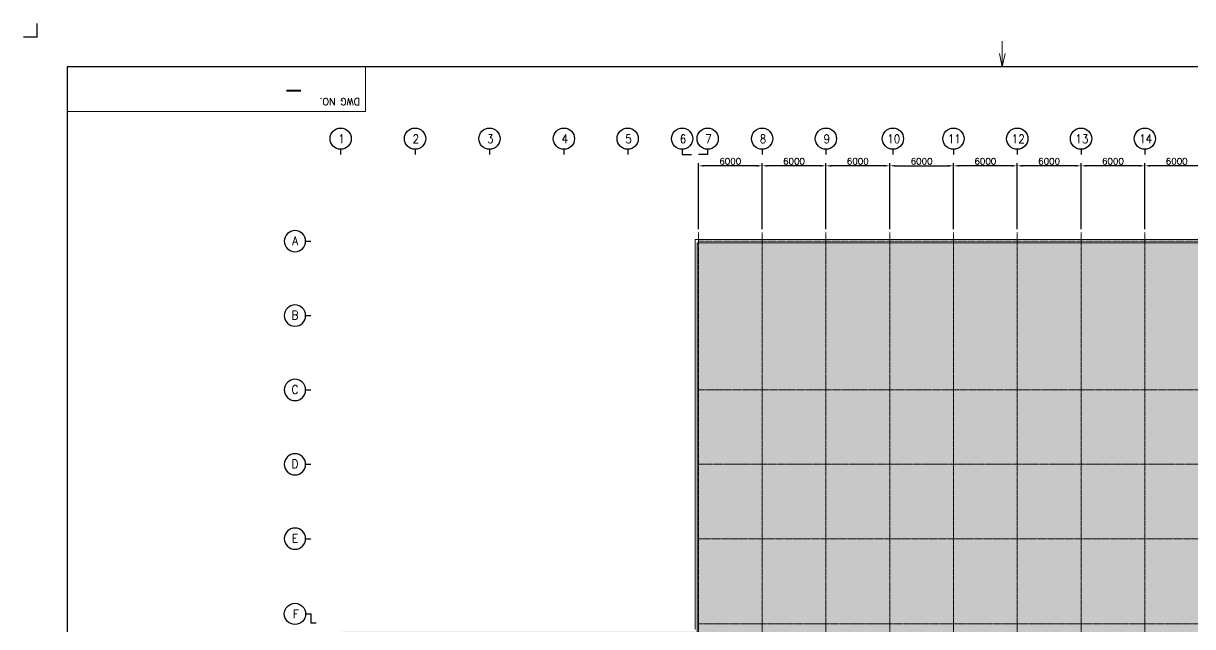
# Model space of a CAD drawing. Extents: x -59767 to 1106559, y -1290 to 1129522.
# Drawn here: x -1290 to 108703, y 730790 to 787562 of the extents above; entities that cross this region are included whole.
import ezdxf
from ezdxf.enums import TextEntityAlignment as Align

# ---------------------------------------------------------------- set-up
doc = ezdxf.new("R2010")
doc.units = 0
doc.linetypes.add('CENTER', pattern=[2, 1.25, -0.25, 0.25, -0.25])
doc.layers.get('0').update_dxf_attribs({"linetype": 'CONTINUOUS', "lineweight": 9})
doc.layers.get('Defpoints').update_dxf_attribs({"linetype": 'CONTINUOUS', "lineweight": 9})
for name, color, linetype in [('1', 2, 'CONTINUOUS'), ('15', 1, 'CONTINUOUS'), ('2', 4, 'CONTINUOUS'), ('7', 7, 'CONTINUOUS'), ('DIM', 7, 'CONTINUOUS')]:
    doc.layers.add(name, color=color, linetype=linetype)
for name, color, linetype, lineweight in [('CENTER', 1, 'CENTER', 9), ('TEXT', 3, 'CONTINUOUS', 9), ('WALL_200', 3, 'CONTINUOUS', 9), ('외형선', 3, 'CONTINUOUS', 9), ('중심선', 1, 'CENTER', 9), ('치수선', 6, 'CONTINUOUS', 9)]:
    doc.layers.add(name, color=color, linetype=linetype, lineweight=lineweight)
doc.styles.add('ROMANS', font='romans.shx', dxfattribs={"bigfont": 'whgtxt.shx'})
doc.styles.get("Standard").update_dxf_attribs({"font": 'romans.shx', "bigfont": 'whtgtxt.shx'})
doc.dimstyles.new('ISO-25', dxfattribs={"dimscale": 200, "dimtxt": 3, "dimasz": 2.5, "dimexe": 1.25, "dimexo": 0.625, "dimtad": 1, "dimdec": 0, "dimdsep": 46, "dimtxsty": 'Standard', "dimcen": 2.5, "dimadec": 0, "dimazin": 0, "dimtp": 0.1, "dimtm": 0.1, "dimtfac": 0.6, "dimtdec": 0, "dimtmove": 0, "dimatfit": 3, "dimfxl": 1, "dimtvp": 1, "dimtolj": 1, "dimarcsym": 0})

# ---------------------------------------------------------------- blocks, each defined once
blk = doc.blocks.new('BUBBLE')
blk.add_line((0, -600), (0, -900))
blk.add_circle((0, 0), 600)
blk = doc.blocks.new('*D335')
at = {"layer": 'Defpoints', "color": 0}
for p in [(104207, 774158), (104207, 768065), (110207, 768065)]:
    blk.add_point(p, dxfattribs=at)
at = {"layer": '치수선', "color": 0, "lineweight": -2}
for p, q in [((104207, 768190), (104207, 774408)), ((110207, 768190), (110207, 774408)), ((109707, 774158), (104707, 774158))]:
    blk.add_line(p, q, dxfattribs=at)
at = {"layer": '치수선', "color": 0}
for points in [[(104707, 774241), (104707, 774075), (104207, 774158)], [(109707, 774075), (109707, 774241), (110207, 774158)]]:
    blk.add_solid(points, dxfattribs=at)
at = {"layer": '치수선', "color": 0, "insert": (107207, 774583), "char_height": 600, "attachment_point": 5}
blk.add_mtext('\\A1;6000', dxfattribs=at)
blk = doc.blocks.new('*D336')
at = {"layer": 'Defpoints', "color": 0}
for p in [(98207, 774158), (98207, 768065), (104207, 768065)]:
    blk.add_point(p, dxfattribs=at)
at = {"layer": '치수선', "color": 0, "lineweight": -2}
for p, q in [((98207, 768190), (98207, 774408)), ((104207, 768190), (104207, 774408)), ((103707, 774158), (98707, 774158))]:
    blk.add_line(p, q, dxfattribs=at)
at = {"layer": '치수선', "color": 0}
for points in [[(98707, 774241), (98707, 774075), (98207, 774158)], [(103707, 774075), (103707, 774241), (104207, 774158)]]:
    blk.add_solid(points, dxfattribs=at)
at = {"layer": '치수선', "color": 0, "insert": (101207, 774583), "char_height": 600, "attachment_point": 5}
blk.add_mtext('\\A1;6000', dxfattribs=at)
blk = doc.blocks.new('*D337')
at = {"layer": 'Defpoints', "color": 0}
for p in [(92207, 774158), (92207, 768065), (98207, 768065)]:
    blk.add_point(p, dxfattribs=at)
at = {"layer": '치수선', "color": 0, "lineweight": -2}
for p, q in [((92207, 768190), (92207, 774408)), ((98207, 768190), (98207, 774408)), ((97707, 774158), (92707, 774158))]:
    blk.add_line(p, q, dxfattribs=at)
at = {"layer": '치수선', "color": 0}
for points in [[(92707, 774241), (92707, 774075), (92207, 774158)], [(97707, 774075), (97707, 774241), (98207, 774158)]]:
    blk.add_solid(points, dxfattribs=at)
at = {"layer": '치수선', "color": 0, "insert": (95207, 774583), "char_height": 600, "attachment_point": 5}
blk.add_mtext('\\A1;6000', dxfattribs=at)
blk = doc.blocks.new('*D338')
at = {"layer": 'Defpoints', "color": 0}
for p in [(86207, 774158), (86207, 768065), (92207, 768065)]:
    blk.add_point(p, dxfattribs=at)
at = {"layer": '치수선', "color": 0, "lineweight": -2}
for p, q in [((86207, 768190), (86207, 774408)), ((92207, 768190), (92207, 774408)), ((91707, 774158), (86707, 774158))]:
    blk.add_line(p, q, dxfattribs=at)
at = {"layer": '치수선', "color": 0}
for points in [[(86707, 774241), (86707, 774075), (86207, 774158)], [(91707, 774075), (91707, 774241), (92207, 774158)]]:
    blk.add_solid(points, dxfattribs=at)
at = {"layer": '치수선', "color": 0, "insert": (89207, 774583), "char_height": 600, "attachment_point": 5}
blk.add_mtext('\\A1;6000', dxfattribs=at)
blk = doc.blocks.new('*D339')
at = {"layer": 'Defpoints', "color": 0}
for p in [(86207, 774158), (80207, 768065), (86207, 768065)]:
    blk.add_point(p, dxfattribs=at)
at = {"layer": '치수선', "color": 0, "lineweight": -2}
for p, q in [((80207, 768190), (80207, 774408)), ((86207, 768190), (86207, 774408)), ((80707, 774158), (85707, 774158))]:
    blk.add_line(p, q, dxfattribs=at)
at = {"layer": '치수선', "color": 0}
for points in [[(80707, 774241), (80707, 774075), (80207, 774158)], [(85707, 774075), (85707, 774241), (86207, 774158)]]:
    blk.add_solid(points, dxfattribs=at)
at = {"layer": '치수선', "color": 0, "insert": (83207, 774583), "char_height": 600, "attachment_point": 5}
blk.add_mtext('\\A1;6000', dxfattribs=at)
blk = doc.blocks.new('*D293')
at = {"layer": 'Defpoints', "color": 0}
for p in [(74207, 774158), (74207, 768065), (80207, 768065)]:
    blk.add_point(p, dxfattribs=at)
at = {"layer": '치수선', "color": 0, "lineweight": -2}
for p, q in [((74207, 768190), (74207, 774408)), ((80207, 768190), (80207, 774408)), ((79707, 774158), (74707, 774158))]:
    blk.add_line(p, q, dxfattribs=at)
at = {"layer": '치수선', "color": 0}
for points in [[(74707, 774241), (74707, 774075), (74207, 774158)], [(79707, 774075), (79707, 774241), (80207, 774158)]]:
    blk.add_solid(points, dxfattribs=at)
at = {"layer": '치수선', "color": 0, "insert": (77207, 774583), "char_height": 600, "attachment_point": 5}
blk.add_mtext('\\A1;6000', dxfattribs=at)
blk = doc.blocks.new('*D294')
at = {"layer": 'Defpoints', "color": 0}
for p in [(68207, 774158), (68207, 768065), (74207, 768065)]:
    blk.add_point(p, dxfattribs=at)
at = {"layer": '치수선', "color": 0, "lineweight": -2}
for p, q in [((68207, 768190), (68207, 774408)), ((74207, 768190), (74207, 774408)), ((73707, 774158), (68707, 774158))]:
    blk.add_line(p, q, dxfattribs=at)
at = {"layer": '치수선', "color": 0}
for points in [[(68707, 774241), (68707, 774075), (68207, 774158)], [(73707, 774075), (73707, 774241), (74207, 774158)]]:
    blk.add_solid(points, dxfattribs=at)
at = {"layer": '치수선', "color": 0, "insert": (71207, 774583), "char_height": 600, "attachment_point": 5}
blk.add_mtext('\\A1;6000', dxfattribs=at)
blk = doc.blocks.new('*D295')
at = {"layer": 'Defpoints', "color": 0}
for p in [(62207, 774158), (62207, 768065), (68207, 768065)]:
    blk.add_point(p, dxfattribs=at)
at = {"layer": '치수선', "color": 0, "lineweight": -2}
for p, q in [((62207, 768190), (62207, 774408)), ((68207, 768190), (68207, 774408)), ((67707, 774158), (62707, 774158))]:
    blk.add_line(p, q, dxfattribs=at)
at = {"layer": '치수선', "color": 0}
for points in [[(62707, 774241), (62707, 774075), (62207, 774158)], [(67707, 774075), (67707, 774241), (68207, 774158)]]:
    blk.add_solid(points, dxfattribs=at)
at = {"layer": '치수선', "color": 0, "insert": (65207, 774583), "char_height": 600, "attachment_point": 5}
blk.add_mtext('\\A1;6000', dxfattribs=at)

msp = doc.modelspace()

# ---------------------------------------------------------------- hatches: boundary and pattern name
at = {"layer": 'CENTER', "linetype": 'CENTER'}
h = msp.add_hatch(dxfattribs=at)
h.set_pattern_fill('ANGLE', color=2, scale=200)
h.set_pattern_definition([(0, (244412.6, 0), (0, 1397), [1016, -381]), (90, (244412.6, 0), (-1397, 9e-14), [1016, -381])])
h.paths.add_polyline_path([(62108.2, 766915.3), (62108.2, 730315.3), (29679.9, 730315.3), (28707.1, 730315.3), (28707.1, 704565.3), (86308.2, 704565.3), (86308.8, 708166.1), (92508.1, 708166.1), (92508.1, 704565.3), (110058.2, 704565.3), (110058.2, 766915.3)])

# ---------------------------------------------------------------- linework, layer by layer
msp.add_line((90796.7, 783470.2), (90796.7, 785873.6))
at = {"linetype": 'Continuous'}
for p, q in [((90796.7, 783470.2), (90537.9, 784716.3)), ((90796.7, 783470.2), (91055.4, 784716.3)), ((30893.4, 783417.5), (30893.4, 779254.8)), ((2838.9, 779254.8), (30893.4, 779254.8))]:
    msp.add_line(p, q, dxfattribs=at)
at = {"layer": '15'}
for p, q in [((178754.5, 783482.8), (2838.9, 783457.6)), ((2838.9, 783457.6), (2838.9, 661231))]:
    msp.add_line(p, q, dxfattribs=at)
at = {"layer": '2'}
for q in [(0, 787561.6), (-1290.4, 786271.2)]:
    msp.add_line((0, 786271.2), q, dxfattribs=at)
at = {"layer": 'DIM', "linetype": 'Continuous'}
for p, q in [((60681.8, 775208.1), (61556.8, 775208.1)), ((63081.8, 775208.1), (62206.8, 775208.1)), ((25757.7, 731990.3), (25757.7, 731115.3)), ((26257.7, 731115.3), (25757.7, 731115.3))]:
    msp.add_line(p, q, dxfattribs=at)
at = {"layer": 'WALL_200', "ltscale": 0.5}
for p, q in [((61908.2, 767215.3), (155007.4, 767215.3)), ((61908.2, 767215.3), (61908.2, 730515.3)), ((62108.2, 766915.3), (154710.6, 766915.3)), ((62108.2, 766915.3), (62108.2, 730315.3))]:
    msp.add_line(p, q, dxfattribs=at)
at = {"layer": '중심선'}
for p, q in [((62208.2, 767912.6), (62208.2, 704415.3)), ((68208.2, 767912.6), (68208.2, 704415.3)), ((74208.2, 767912.6), (74208.2, 704415.3)), ((80208.2, 767912.6), (80208.2, 704415.3)), ((86208.2, 767912.6), (86208.2, 704415.3)), ((92208.2, 767912.6), (92208.2, 704415.3)), ((98208.2, 767912.6), (98208.2, 704415.3)), ((104208.2, 767912.6), (104208.2, 704415.3)), ((154858.2, 767065.3), (62208.2, 767065.3)), ((154859.6, 753065.3), (62209.6, 753065.3)), ((154858.2, 746065.3), (62208.2, 746065.3)), ((62206.8, 739065.3), (154856.8, 739065.3)), ((62208.2, 731065.3), (154858.2, 731065.3))]:
    msp.add_line(p, q, dxfattribs=at)

# ---------------------------------------------------------------- block references
at = {"layer": '7', "color": 7, "xscale": 1.666666666627862, "yscale": 1.666666666627862, "zscale": 1.666666666627862}
for p in [(28556.3, 776708.1), (35556.3, 776708.1), (42556.8, 776708.1), (49556.8, 776708.1), (55556.8, 776708.1), (60681.8, 776708.1), (63081.8, 776708.1), (68206.8, 776708.1), (74206.8, 776708.1), (80506.8, 776708.1), (86206.8, 776708.1), (92206.8, 776708.1), (98206.8, 776708.1), (104206.8, 776708.1)]:
    msp.add_blockref('BUBBLE', p, dxfattribs=at)
at = {"layer": '7', "color": 7, "yscale": 1.666666666627862, "zscale": 1.666666666627862}
for p, xscale, rotation in [((24256.3, 767065.3), -1.666666666627862, 89.99999999999984), ((24256.3, 760065.3), -1.666666666627862, 89.99999999999984), ((24256.3, 753065.3), -1.666666666627862, 89.99999999999984), ((24256.3, 746065.3), -1.666666666627862, 89.99999999999982), ((24256.3, 739065.3), -1.666666666627862, 89.99999999999984), ((24257.7, 731990.3), 1.666666666627862, 90)]:
    msp.add_blockref('BUBBLE', p, dxfattribs=dict(at, xscale=xscale, rotation=rotation))

# ---------------------------------------------------------------- texts
at = {"layer": '1', "linetype": 'Continuous', "style": 'ROMANS'}
msp.add_text('DWG NO.', height=652.84, rotation=179.999979, dxfattribs=at).set_placement((30369.6, 780510.5))
at = {"layer": 'TEXT', "color": 7, "style": 'ROMANS', "width": 0.9}
for s, p in [('1', (28635.8, 776690.5)), ('2', (35635.8, 776690.5)), ('3', (42636.3, 776690.5)), ('4', (49636.3, 776690.5)), ('5', (55636.3, 776690.5)), ('6', (60761.3, 776690.5)), ('7', (63161.3, 776690.5)), ('8', (68286.3, 776690.5)), ('9', (74286.3, 776690.5)), ('10', (80586.3, 776690.5)), ('11', (86286.3, 776690.5)), ('12', (92286.3, 776690.5)), ('13', (98286.3, 776690.5)), ('14', (104286.3, 776690.5)), ('A', (24268.1, 767104.7)), ('B', (24268.1, 760104.7)), ('C', (24268.1, 753104.7)), ('D', (24268.1, 746104.7)), ('E', (24268.1, 739104.7)), ('F', (24337.2, 731972.7))]:
    msp.add_text(s, height=800, dxfattribs=at).set_placement(p, align=Align.MIDDLE)
at = {"layer": '외형선', "insert": (25109.8, 780226.9), "char_height": 1737.9, "attachment_point": 1, "rotation": 180, "style": 'ROMANS'}
msp.add_mtext_dynamic_manual_height_columns('{\\C2;-}', width=364.69, gutter_width=20, heights=[-1737.9], dxfattribs=at)

# ---------------------------------------------------------------- dimensions: what is measured, and where the dimension line sits
at = {"layer": '치수선'}
for base, p1, p2, picture, middle in [((62206.8, 774158.1), (68206.8, 768065.3), (62206.8, 768065.3), '*D295', (65206.8, 774583.1)), ((68206.8, 774158.1), (74206.8, 768065.3), (68206.8, 768065.3), '*D294', (71206.8, 774583.1)), ((74206.8, 774158.1), (80206.8, 768065.3), (74206.8, 768065.3), '*D293', (77206.8, 774583.1)), ((86206.8, 774158.1), (80206.8, 768065.3), (86206.8, 768065.3), '*D339', (83206.8, 774583.1)), ((86206.8, 774158.1), (92206.8, 768065.3), (86206.8, 768065.3), '*D338', (89206.8, 774583.1)), ((92206.8, 774158.1), (98206.8, 768065.3), (92206.8, 768065.3), '*D337', (95206.8, 774583.1)), ((98206.8, 774158.1), (104206.8, 768065.3), (98206.8, 768065.3), '*D336', (101206.8, 774583.1)), ((104206.8, 774158.1), (110206.8, 768065.3), (104206.8, 768065.3), '*D335', (107206.8, 774583.1))]:
    dim = msp.add_linear_dim(base=base, p1=p1, p2=p2, dimstyle='ISO-25', dxfattribs=at)
    dim.commit()
    dim.dimension.update_dxf_attribs({"geometry": picture, "text_midpoint": middle})

doc.saveas('drawing.dxf')
